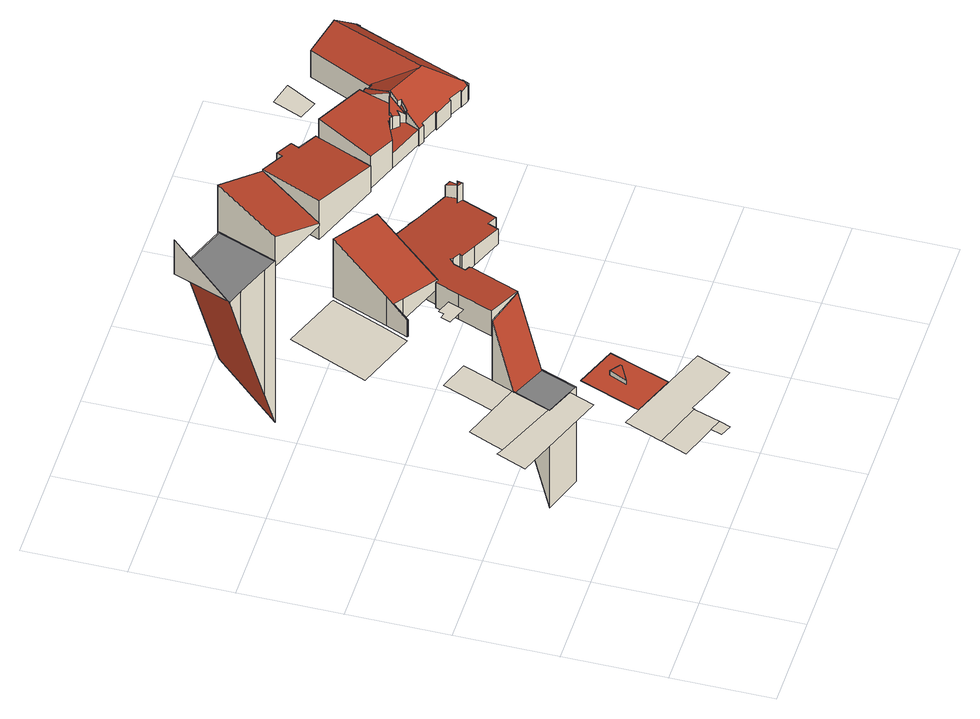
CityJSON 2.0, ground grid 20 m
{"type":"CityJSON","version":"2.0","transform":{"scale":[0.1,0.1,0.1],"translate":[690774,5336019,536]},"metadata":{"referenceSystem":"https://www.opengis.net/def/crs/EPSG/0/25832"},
"CityObjects":{
"building1":{"type":"Building","attributes":{"area_m2":55.53,"max_x":690797.88,"max_y":5336030,"min_x":690786.38,"min_y":5336021.5,"rf_extrusion_mode":"skip","rf_force_lod11":false,"rf_h_ground":560.92,"rf_h_pc_98p":0,"rf_h_roof_50p":0,"rf_h_roof_70p":0,"rf_h_roof_max":0,"rf_h_roof_min":0,"rf_is_glass_roof":false,"rf_nodata_frac":0.919,"rf_nodata_r":0,"rf_pc_select":"_HIGHEST_YET_INSUFFICIENT_COVERAGE","rf_pc_year":2026,"rf_pointcloud_unusable":true,"rf_pt_density":12.22,"rf_roof_planes":0,"rf_roof_type":"no planes","rf_success":true,"rf_t_run":0,"source_file":"690_5336.gml"},"geometry":[{"type":"MultiSurface","lod":"0","boundaries":[[[0,1,2,3]]]}]},
"building2":{"type":"Building","attributes":{"area_m2":118.25,"max_x":690795.81,"max_y":5336057,"min_x":690774.81,"min_y":5336044,"rf_extrusion_mode":"skip","rf_force_lod11":false,"rf_h_ground":560.97,"rf_h_pc_98p":0,"rf_h_roof_50p":0,"rf_h_roof_70p":0,"rf_h_roof_max":0,"rf_h_roof_min":0,"rf_is_glass_roof":false,"rf_nodata_frac":0.964,"rf_nodata_r":0,"rf_pc_select":"_HIGHEST_YET_INSUFFICIENT_COVERAGE","rf_pc_year":2026,"rf_pointcloud_unusable":true,"rf_pt_density":4,"rf_roof_planes":0,"rf_roof_type":"no points","rf_success":true,"rf_t_run":0,"source_file":"690_5336.gml"},"geometry":[{"type":"MultiSurface","lod":"0","boundaries":[[[4,5,6,7,8,9,10]]]}]},
"building3":{"type":"Building","attributes":{"area_m2":5.8,"max_x":690795.94,"max_y":5336022.5,"min_x":690792.81,"min_y":5336019,"rf_extrusion_mode":"skip","rf_force_lod11":false,"rf_h_ground":560.97,"rf_h_pc_98p":0,"rf_h_roof_50p":0,"rf_h_roof_70p":0,"rf_h_roof_max":0,"rf_h_roof_min":0,"rf_is_glass_roof":false,"rf_nodata_frac":1,"rf_nodata_r":0,"rf_pc_select":"_HIGHEST_YET_INSUFFICIENT_COVERAGE","rf_pc_year":0,"rf_pointcloud_unusable":true,"rf_pt_density":0,"rf_roof_planes":0,"rf_roof_type":"no points","rf_success":true,"rf_t_run":0,"source_file":"690_5336.gml"},"geometry":[{"type":"MultiSurface","lod":"0","boundaries":[[[11,12,13,14]]]}]},
"building4":{"type":"Building","attributes":{"area_m2":101.1,"max_x":690793.38,"max_y":5336063.5,"min_x":690778.38,"min_y":5336051.5,"rf_extrusion_mode":"skip","rf_force_lod11":false,"rf_h_ground":560.97,"rf_h_pc_98p":0,"rf_h_roof_50p":0,"rf_h_roof_70p":0,"rf_h_roof_max":0,"rf_h_roof_min":0,"rf_is_glass_roof":false,"rf_nodata_frac":0.958,"rf_nodata_r":0,"rf_pc_select":"_HIGHEST_YET_INSUFFICIENT_COVERAGE","rf_pc_year":2026,"rf_pointcloud_unusable":true,"rf_pt_density":4,"rf_roof_planes":0,"rf_roof_type":"no points","rf_success":true,"rf_t_run":0,"source_file":"690_5336.gml"},"geometry":[{"type":"MultiSurface","lod":"0","boundaries":[[[9,8,15,16,17]]]}]},
"building5":{"type":"Building","attributes":{"area_m2":160.46,"max_x":690811.12,"max_y":5336037.5,"min_x":690788.38,"min_y":5336023,"rf_extrusion_mode":"skip","rf_force_lod11":false,"rf_h_ground":560.92,"rf_h_pc_98p":0,"rf_h_roof_50p":0,"rf_h_roof_70p":0,"rf_h_roof_max":0,"rf_h_roof_min":0,"rf_is_glass_roof":false,"rf_nodata_frac":0.938,"rf_nodata_r":0,"rf_pc_select":"_HIGHEST_YET_INSUFFICIENT_COVERAGE","rf_pc_year":2026,"rf_pointcloud_unusable":true,"rf_pt_density":4,"rf_roof_planes":0,"rf_roof_type":"no points","rf_success":true,"rf_t_run":0,"source_file":"690_5336.gml"},"geometry":[{"type":"MultiSurface","lod":"0","boundaries":[[[18,19,20,21,22,23,24]]]}]},
"building6":{"type":"Building","attributes":{"area_m2":212.73,"max_x":690792.81,"max_y":5336096.5,"min_x":690774.56,"min_y":5336076.5,"rf_extrusion_mode":"skip","rf_force_lod11":false,"rf_h_ground":575.33,"rf_h_pc_98p":0,"rf_h_roof_50p":0,"rf_h_roof_70p":0,"rf_h_roof_max":0,"rf_h_roof_min":0,"rf_is_glass_roof":false,"rf_nodata_frac":0.928,"rf_nodata_r":0,"rf_pc_select":"_HIGHEST_YET_INSUFFICIENT_COVERAGE","rf_pc_year":2026,"rf_pointcloud_unusable":true,"rf_pt_density":5.64,"rf_roof_planes":0,"rf_roof_type":"no planes","rf_success":true,"rf_t_run":0,"source_file":"690_5336.gml"},"geometry":[{"type":"MultiSurface","lod":"0","boundaries":[[[25,26,27,28,29,30,31,32]]]}]},
"building7":{"type":"Building","attributes":{"area_m2":65.28,"max_x":690797.19,"max_y":5336071,"min_x":690787.69,"min_y":5336059,"rf_extrusion_mode":"skip","rf_force_lod11":false,"rf_h_ground":560.97,"rf_h_pc_98p":0,"rf_h_roof_50p":0,"rf_h_roof_70p":0,"rf_h_roof_max":0,"rf_h_roof_min":0,"rf_is_glass_roof":false,"rf_nodata_frac":0.923,"rf_nodata_r":0,"rf_pc_select":"_HIGHEST_YET_INSUFFICIENT_COVERAGE","rf_pc_year":2026,"rf_pointcloud_unusable":true,"rf_pt_density":8.2,"rf_roof_planes":0,"rf_roof_type":"no planes","rf_success":true,"rf_t_run":0,"source_file":"690_5336.gml"},"geometry":[{"type":"MultiSurface","lod":"0","boundaries":[[[33,15,34,35]]]}]},
"building8":{"type":"Building","attributes":{"area_m2":98.35,"max_x":690802.12,"max_y":5336063,"min_x":690790.44,"min_y":5336048.5,"rf_extrusion_mode":"standard","rf_force_lod11":false,"rf_h_ground":560.97,"rf_h_pc_98p":0,"rf_h_roof_50p":575.42,"rf_h_roof_70p":575.88,"rf_h_roof_max":576.67,"rf_h_roof_min":573.28,"rf_is_glass_roof":false,"rf_nodata_frac":0.847,"rf_nodata_r":0,"rf_pc_select":"_HIGHEST_YET_INSUFFICIENT_COVERAGE","rf_pc_year":2026,"rf_pointcloud_unusable":false,"rf_pt_density":56.4,"rf_ridgelines":0,"rf_rmse_lod22":0.495,"rf_roof_planes":1,"rf_roof_type":"slanted","rf_success":true,"rf_t_run":5,"rf_volume_lod22":-407.69,"source_file":"690_5336.gml"},"children":["building8-1"]},
"building8-1":{"type":"BuildingPart","parents":["building8"],"geometry":[{"type":"MultiSurface","lod":"2.2","boundaries":[[[36,37,7,38]],[[39,36,38,40]],[[7,41,42]],[[40,38,42]],[[37,43,41,7]],[[36,39,44]],[[43,37,44]],[[43,44,39,40,42,41]]],"semantics":{"surfaces":[{"type":"GroundSurface"},{"type":"WallSurface","on_footprint_edge":true},{"type":"RoofSurface","rf_azimuth":204,"rf_h_roof_50p":557.57,"rf_h_roof_70p":565.42,"rf_h_roof_max":577.59,"rf_h_roof_min":537.55,"rf_slope":71.75}],"values":[0,1,1,1,1,1,1,2]}}]},
"building9":{"type":"Building","attributes":{"area_m2":113.41,"max_x":690807.62,"max_y":5336048,"min_x":690794.75,"min_y":5336033,"rf_extrusion_mode":"standard","rf_force_lod11":false,"rf_h_ground":560.97,"rf_h_pc_98p":0,"rf_h_roof_50p":561.03,"rf_h_roof_70p":561.17,"rf_h_roof_max":562.08,"rf_h_roof_min":560.92,"rf_is_glass_roof":false,"rf_nodata_frac":0.683,"rf_nodata_r":0,"rf_pc_select":"_HIGHEST_YET_INSUFFICIENT_COVERAGE","rf_pc_year":2026,"rf_pointcloud_unusable":false,"rf_pt_density":87.61,"rf_ridgelines":0,"rf_rmse_lod22":0.113,"rf_roof_planes":2,"rf_roof_type":"multiple horizontal","rf_success":true,"rf_t_run":10,"rf_volume_lod22":2.99,"source_file":"690_5336.gml"},"children":["building9-1"]},
"building9-1":{"type":"BuildingPart","parents":["building9"],"geometry":[{"type":"MultiSurface","lod":"2.2","boundaries":[[[45,46,47,48]],[[46,49,50,47]],[[45,48,51]],[[51,48,52]],[[47,50,52]],[[49,46,53]],[[54,55,56,57]],[[57,56,58,59]],[[60,61,55,54]],[[59,58,61,60]],[[49,53,45,51,52,50],[61,58,56,55]],[[59,60,54,57]]],"semantics":{"surfaces":[{"type":"GroundSurface"},{"type":"WallSurface","on_footprint_edge":true},{"type":"WallSurface","on_footprint_edge":false},{"type":"RoofSurface","rf_azimuth":341.08,"rf_h_roof_50p":560.96,"rf_h_roof_70p":560.99,"rf_h_roof_max":562.05,"rf_h_roof_min":560.82,"rf_slope":0.962},{"type":"RoofSurface","rf_azimuth":47.24,"rf_h_roof_50p":562.03,"rf_h_roof_70p":562.04,"rf_h_roof_max":562.05,"rf_h_roof_min":562.02,"rf_slope":0.622}],"values":[0,1,1,1,1,1,2,2,2,2,3,4]}}]},
"building10":{"type":"Building","attributes":{"area_m2":12.14,"max_x":690798.31,"max_y":5336073,"min_x":690793.38,"min_y":5336069,"rf_extrusion_mode":"skip","rf_force_lod11":false,"rf_h_ground":575.03,"rf_h_pc_98p":0,"rf_h_roof_50p":0,"rf_h_roof_70p":0,"rf_h_roof_max":0,"rf_h_roof_min":0,"rf_is_glass_roof":false,"rf_nodata_frac":0.896,"rf_nodata_r":0,"rf_pc_select":"_HIGHEST_YET_INSUFFICIENT_COVERAGE","rf_pc_year":2026,"rf_pointcloud_unusable":true,"rf_pt_density":25.6,"rf_roof_planes":0,"rf_roof_type":"no points","rf_success":true,"rf_t_run":0,"source_file":"690_5336.gml"},"geometry":[{"type":"MultiSurface","lod":"0","boundaries":[[[62,63,64,65,66,67]]]}]},
"building11":{"type":"Building","attributes":{"area_m2":177.84,"max_x":690805,"max_y":5336092,"min_x":690786.44,"min_y":5336074.5,"rf_extrusion_mode":"standard","rf_force_lod11":false,"rf_h_ground":576.22,"rf_h_pc_98p":0,"rf_h_roof_50p":579.62,"rf_h_roof_70p":579.97,"rf_h_roof_max":580.38,"rf_h_roof_min":578.33,"rf_is_glass_roof":false,"rf_nodata_frac":0.752,"rf_nodata_r":0,"rf_pc_select":"_HIGHEST_YET_INSUFFICIENT_COVERAGE","rf_pc_year":2026,"rf_pointcloud_unusable":false,"rf_pt_density":71.11,"rf_ridgelines":0,"rf_rmse_lod22":1.79,"rf_roof_planes":8,"rf_roof_type":"slanted","rf_success":true,"rf_t_run":7,"rf_volume_lod22":1460.68,"source_file":"690_5336.gml"},"children":["building11-1"]},
"building11-1":{"type":"BuildingPart","parents":["building11"],"geometry":[{"type":"Solid","lod":"2.2","boundaries":[[[[68,69,70,71,72,73,74,75]],[[76,74,73,77]],[[77,73,72,78]],[[79,70,69,80]],[[81,71,70,79]],[[82,75,74,76]],[[78,72,71,81]],[[83,68,75,82]],[[80,69,68,83]],[[80,83,82,76,77,78,81,79]]]],"semantics":{"surfaces":[{"type":"GroundSurface"},{"type":"WallSurface","on_footprint_edge":true},{"type":"RoofSurface","rf_azimuth":175.26,"rf_h_roof_50p":584.55,"rf_h_roof_70p":586.22,"rf_h_roof_max":590.47,"rf_h_roof_min":578.89,"rf_slope":34.17}],"values":[[0,1,1,1,1,1,1,1,1,2]]}}]},
"building12":{"type":"Building","attributes":{"area_m2":165.88,"max_x":690801.81,"max_y":5336120.5,"min_x":690784.88,"min_y":5336104,"rf_extrusion_mode":"standard","rf_force_lod11":false,"rf_h_ground":577.67,"rf_h_pc_98p":0,"rf_h_roof_50p":580.03,"rf_h_roof_70p":580.67,"rf_h_roof_max":581.47,"rf_h_roof_min":578.42,"rf_is_glass_roof":false,"rf_nodata_frac":0.88,"rf_nodata_r":0,"rf_pc_select":"_HIGHEST_YET_INSUFFICIENT_COVERAGE","rf_pc_year":2026,"rf_pointcloud_unusable":false,"rf_pt_density":38.85,"rf_ridgelines":0,"rf_rmse_lod22":0.825,"rf_roof_planes":2,"rf_roof_type":"slanted","rf_success":true,"rf_t_run":3,"rf_volume_lod22":-2616.87,"source_file":"690_5336.gml"},"children":["building12-1"]},
"building12-1":{"type":"BuildingPart","parents":["building12"],"geometry":[{"type":"MultiSurface","lod":"2.2","boundaries":[[[84,85,86,87,88,89,90]],[[84,91,92,85]],[[85,92,93,86]],[[94,87,95]],[[86,93,95]],[[96,88,97]],[[87,94,97]],[[90,98,91,84]],[[89,99,98,90]],[[88,96,99,89]],[[99,96,97,94,95,93,92,91,98]]],"semantics":{"surfaces":[{"type":"GroundSurface"},{"type":"WallSurface","on_footprint_edge":true},{"type":"RoofSurface","rf_azimuth":123.94,"rf_h_roof_50p":562.35,"rf_h_roof_70p":570.41,"rf_h_roof_max":586.35,"rf_h_roof_min":538.4,"rf_slope":71.72}],"values":[0,1,1,1,1,1,1,1,1,1,2]}}]},
"building13":{"type":"Building","attributes":{"area_m2":359.8,"max_x":690824.88,"max_y":5336087.5,"min_x":690795,"min_y":5336060.5,"rf_extrusion_mode":"standard","rf_force_lod11":false,"rf_h_ground":572.03,"rf_h_pc_98p":0,"rf_h_roof_50p":578.12,"rf_h_roof_70p":578.38,"rf_h_roof_max":579.47,"rf_h_roof_min":577.58,"rf_h_roof_ridge":578.37,"rf_is_glass_roof":false,"rf_nodata_frac":0.676,"rf_nodata_r":0,"rf_pc_select":"_HIGHEST_YET_INSUFFICIENT_COVERAGE","rf_pc_year":2026,"rf_pointcloud_unusable":false,"rf_pt_density":52.53,"rf_ridgelines":4,"rf_rmse_lod22":1.44,"rf_roof_planes":20,"rf_roof_type":"slanted","rf_success":true,"rf_t_run":27,"rf_volume_lod22":1811.83,"source_file":"690_5336.gml"},"children":["building13-1"]},
"building13-1":{"type":"BuildingPart","parents":["building13"],"geometry":[{"type":"Solid","lod":"2.2","boundaries":[[[[100,101,102,103,104,105,106,107,108,109,110,111,112,113,114,115,116,117,118,119,120,121,122,123,124,125,126,127]],[[128,108,107,129]],[[130,109,108,128]],[[131,132,119,118,133,134]],[[134,133,135,136]],[[137,120,119,132]],[[138,116,115,139]],[[140,113,112,141]],[[142,114,113,140]],[[139,115,114,142]],[[143,111,110,144]],[[144,110,109,130]],[[145,101,100,146]],[[141,112,111,143]],[[147,104,103,148]],[[146,100,127,149]],[[129,107,106,150]],[[151,105,104,147]],[[150,106,105,151]],[[148,103,102,152]],[[152,102,101,145]],[[149,127,126,153]],[[153,126,125,154]],[[154,125,124,155]],[[155,124,123,156]],[[157,121,120,137]],[[158,122,121,157]],[[156,123,122,158]],[[136,135,159,160,161]],[[162,138,159,135]],[[161,160,132,131]],[[133,118,117,163]],[[163,117,116,138,162]],[[132,160,159,138,139,142,140,141,143,144,130,128,129,150,151,147,148,152,145,146,149,153,154,155,156,158,157,137]],[[161,131,134,136]],[[163,162,135,133]]]],"semantics":{"surfaces":[{"type":"GroundSurface"},{"type":"WallSurface","on_footprint_edge":true},{"type":"WallSurface","on_footprint_edge":false},{"type":"RoofSurface","rf_azimuth":111.16,"rf_h_roof_50p":577.29,"rf_h_roof_70p":577.67,"rf_h_roof_max":579.56,"rf_h_roof_min":575.34,"rf_slope":7.46},{"type":"RoofSurface","rf_azimuth":37.45,"rf_h_roof_50p":579.48,"rf_h_roof_70p":579.54,"rf_h_roof_max":579.56,"rf_h_roof_min":579.42,"rf_slope":11.31},{"type":"RoofSurface","rf_azimuth":356.2,"rf_h_roof_50p":578.23,"rf_h_roof_70p":578.32,"rf_h_roof_max":578.33,"rf_h_roof_min":578.22,"rf_slope":11.53}],"values":[[0,1,1,1,2,1,1,1,1,1,1,1,1,1,1,1,1,1,1,1,1,1,1,1,1,1,1,1,2,2,2,1,1,3,4,5]]}}]},
"building14":{"type":"Building","attributes":{"area_m2":167.84,"max_x":690814.25,"max_y":5336116,"min_x":690797.38,"min_y":5336099.5,"rf_extrusion_mode":"standard","rf_force_lod11":false,"rf_h_ground":576.33,"rf_h_pc_98p":0,"rf_h_roof_50p":0,"rf_h_roof_70p":0,"rf_h_roof_max":0,"rf_h_roof_min":0,"rf_is_glass_roof":false,"rf_nodata_frac":0.852,"rf_nodata_r":0,"rf_pc_select":"_HIGHEST_YET_INSUFFICIENT_COVERAGE","rf_pc_year":2026,"rf_pointcloud_unusable":false,"rf_pt_density":41,"rf_ridgelines":0,"rf_rmse_lod22":2.26,"rf_roof_planes":2,"rf_roof_type":"slanted","rf_success":true,"rf_t_run":3,"rf_volume_lod22":1128.35,"source_file":"690_5336.gml"},"children":["building14-1"]},
"building14-1":{"type":"BuildingPart","parents":["building14"],"geometry":[{"type":"Solid","lod":"2.2","boundaries":[[[[164,165,166,167]],[[168,165,164,169]],[[169,164,167,170]],[[171,166,165,168]],[[170,167,166,171]],[[170,171,168,169]]]],"semantics":{"surfaces":[{"type":"GroundSurface"},{"type":"WallSurface","on_footprint_edge":true},{"type":"RoofSurface","rf_azimuth":151.57,"rf_h_roof_50p":583.2,"rf_h_roof_70p":584.63,"rf_h_roof_max":589.26,"rf_h_roof_min":577.42,"rf_slope":33.5}],"values":[[0,1,1,1,1,2]]}}]},
"building15":{"type":"Building","attributes":{"area_m2":195.93,"max_x":690828.19,"max_y":5336111,"min_x":690809.56,"min_y":5336094,"rf_extrusion_mode":"standard","rf_force_lod11":false,"rf_h_ground":573.03,"rf_h_pc_98p":0,"rf_h_roof_50p":0,"rf_h_roof_70p":0,"rf_h_roof_max":0,"rf_h_roof_min":0,"rf_is_glass_roof":false,"rf_nodata_frac":0.838,"rf_nodata_r":0,"rf_pc_select":"_HIGHEST_YET_INSUFFICIENT_COVERAGE","rf_pc_year":2026,"rf_pointcloud_unusable":false,"rf_pt_density":29.73,"rf_ridgelines":0,"rf_rmse_lod22":2.11,"rf_roof_planes":7,"rf_roof_type":"slanted","rf_success":true,"rf_t_run":6,"rf_volume_lod22":1585.22,"source_file":"690_5336.gml"},"children":["building15-1"]},
"building15-1":{"type":"BuildingPart","parents":["building15"],"geometry":[{"type":"Solid","lod":"2.2","boundaries":[[[[172,173,174,175,176,177,178,179]],[[180,178,177,181]],[[182,179,178,180]],[[181,177,176,183]],[[183,176,175,184]],[[185,173,172,186]],[[184,175,174,187]],[[187,174,173,185]],[[186,172,179,182]],[[186,182,180,181,183,184,187,185]]]],"semantics":{"surfaces":[{"type":"GroundSurface"},{"type":"WallSurface","on_footprint_edge":true},{"type":"RoofSurface","rf_azimuth":118.94,"rf_h_roof_50p":581.16,"rf_h_roof_70p":581.74,"rf_h_roof_max":582.81,"rf_h_roof_min":579.44,"rf_slope":11.41}],"values":[[0,1,1,1,1,1,1,1,1,2]]}}]},
"building16":{"type":"Building","attributes":{"area_m2":160.98,"max_x":690840.81,"max_y":5336104.5,"min_x":690823.75,"min_y":5336088.5,"rf_extrusion_mode":"standard","rf_force_lod11":false,"rf_h_ground":573.88,"rf_h_pc_98p":0,"rf_h_roof_50p":581.17,"rf_h_roof_70p":581.47,"rf_h_roof_max":582.58,"rf_h_roof_min":577.58,"rf_h_roof_ridge":581.37,"rf_is_glass_roof":false,"rf_nodata_frac":0.568,"rf_nodata_r":0,"rf_pc_select":"_HIGHEST_YET_INSUFFICIENT_COVERAGE","rf_pc_year":2026,"rf_pointcloud_unusable":false,"rf_pt_density":92.12,"rf_ridgelines":2,"rf_rmse_lod22":8.71,"rf_roof_planes":15,"rf_roof_type":"slanted","rf_success":true,"rf_t_run":22,"rf_volume_lod22":1249.26,"source_file":"690_5336.gml"},"children":["building16-1"]},
"building16-1":{"type":"BuildingPart","parents":["building16"],"geometry":[{"type":"Solid","lod":"2.2","boundaries":[[[[188,189,190,191,192,193,194,195]],[[196,191,190,197]],[[198,199,200,201]],[[202,203,195,194,200]],[[204,188,195,203]],[[205,206,207,208,209]],[[209,208,210,211]],[[211,210,203,202]],[[212,213,206,205]],[[199,214,213,212]],[[215,216,217]],[[214,199,198,217]],[[218,219,207,206]],[[201,200,194,193,220]],[[221,222,219,218]],[[223,224,222,221]],[[220,193,192,215]],[[216,215,192,191,196]],[[197,190,189,225,226]],[[225,189,188,204]],[[226,225,224,223]],[[199,212,205,209,211,202,200]],[[220,215,217,198,201]],[[226,223,221,218,206,213,214,217,216,196,197]],[[224,225,204,203,210,208,207,219,222]]]],"semantics":{"surfaces":[{"type":"GroundSurface"},{"type":"WallSurface","on_footprint_edge":true},{"type":"WallSurface","on_footprint_edge":false},{"type":"RoofSurface","rf_azimuth":185.17,"rf_h_roof_50p":581.53,"rf_h_roof_70p":581.89,"rf_h_roof_max":582.5,"rf_h_roof_min":580.42,"rf_slope":38.46},{"type":"RoofSurface","rf_azimuth":359.37,"rf_h_roof_50p":582.01,"rf_h_roof_70p":582.23,"rf_h_roof_max":582.9,"rf_h_roof_min":581.13,"rf_slope":23.89},{"type":"RoofSurface","rf_azimuth":164.71,"rf_h_roof_50p":582.25,"rf_h_roof_70p":582.74,"rf_h_roof_max":584.29,"rf_h_roof_min":580.86,"rf_slope":15.23},{"type":"RoofSurface","rf_azimuth":218.44,"rf_h_roof_50p":577.76,"rf_h_roof_70p":577.81,"rf_h_roof_max":581.17,"rf_h_roof_min":577.58,"rf_slope":3.7}],"values":[[0,1,2,1,1,2,2,2,2,2,2,2,2,1,2,2,1,1,1,1,2,3,4,5,6]]}}]},
"building17":{"type":"Building","attributes":{"area_m2":28.83,"max_x":690843.75,"max_y":5336116,"min_x":690836.75,"min_y":5336109,"rf_extrusion_mode":"skip","rf_force_lod11":false,"rf_h_ground":575.22,"rf_h_pc_98p":0,"rf_h_roof_50p":0,"rf_h_roof_70p":0,"rf_h_roof_max":0,"rf_h_roof_min":0,"rf_is_glass_roof":false,"rf_nodata_frac":0.939,"rf_nodata_r":0,"rf_pc_select":"_HIGHEST_YET_INSUFFICIENT_COVERAGE","rf_pc_year":2026,"rf_pointcloud_unusable":true,"rf_pt_density":4,"rf_roof_planes":0,"rf_roof_type":"no points","rf_success":true,"rf_t_run":0,"source_file":"690_5336.gml"},"geometry":[{"type":"MultiSurface","lod":"0","boundaries":[[[227,228,229,230,231,232]]]}]},
"building18":{"type":"Building","attributes":{"area_m2":337.88,"max_x":690859.69,"max_y":5336112,"min_x":690836.62,"min_y":5336083,"rf_extrusion_mode":"standard","rf_force_lod11":false,"rf_h_ground":573.88,"rf_h_pc_98p":0,"rf_h_roof_50p":581.62,"rf_h_roof_70p":582.38,"rf_h_roof_max":583.58,"rf_h_roof_min":578.33,"rf_h_roof_ridge":583.72,"rf_is_glass_roof":false,"rf_nodata_frac":0,"rf_nodata_r":0,"rf_pc_select":"PREFERRED_AND_LATEST","rf_pc_year":2026,"rf_pointcloud_unusable":false,"rf_pt_density":1206.34,"rf_ridgelines":15,"rf_rmse_lod22":1.22,"rf_roof_planes":34,"rf_roof_type":"slanted","rf_success":true,"rf_t_run":164,"rf_volume_lod22":2499.72,"source_file":"690_5336.gml"},"children":["building18-1"]},
"building18-1":{"type":"BuildingPart","parents":["building18"],"geometry":[{"type":"Solid","lod":"2.2","boundaries":[[[[233,234,235,236,237,238,239,240,241,242,243,244,245,246,247,248,249,250,193,251,252,253,254,255,256,257,258,259,260]],[[261,193,250,262]],[[263,256,255,264]],[[265,257,256,263]],[[264,255,254,266]],[[266,254,253,267]],[[268,269,252,251,270]],[[269,268,271]],[[272,243,242,273]],[[273,242,241,274]],[[270,251,193,261]],[[275,247,246,276]],[[276,246,245,277]],[[277,245,244,278]],[[278,244,243,272]],[[279,239,238,280]],[[281,240,239,279]],[[274,241,240,281]],[[282,283,284]],[[285,236,235,286]],[[287,237,236,285]],[[288,280,238,237,287]],[[289,260,259,290]],[[290,259,258,291]],[[291,258,257,265]],[[267,253,252,269]],[[292,293,248,247,275]],[[294,295,296]],[[283,282,296]],[[297,249,248,293]],[[262,250,249,297,298]],[[295,294,299]],[[300,234,233,301]],[[286,235,234,300]],[[298,297,302,303]],[[304,305,293,292]],[[303,302,305,304]],[[280,288,306]],[[301,233,260,289]],[[299,271,268,270,261,262,295]],[[271,299,294,296,282,266,267,269]],[[305,302,297,293]],[[280,306,284,283,296,295,262,298,303,304,292,275,276,277,278,272,273,274,281,279]],[[301,289,290,291,265,263,264,266,282,284,306,288,287,285,286,300]]]],"semantics":{"surfaces":[{"type":"GroundSurface"},{"type":"WallSurface","on_footprint_edge":true},{"type":"WallSurface","on_footprint_edge":false},{"type":"RoofSurface","rf_azimuth":28.29,"rf_h_roof_50p":582.27,"rf_h_roof_70p":582.76,"rf_h_roof_max":583.96,"rf_h_roof_min":580.52,"rf_slope":28.99},{"type":"RoofSurface","rf_azimuth":291.11,"rf_h_roof_50p":582.03,"rf_h_roof_70p":582.65,"rf_h_roof_max":583.76,"rf_h_roof_min":580.11,"rf_slope":25.03},{"type":"RoofSurface","rf_azimuth":278.28,"rf_h_roof_50p":579.81,"rf_h_roof_70p":582.01,"rf_h_roof_max":582.42,"rf_h_roof_min":579.66,"rf_slope":63.42},{"type":"RoofSurface","rf_azimuth":200.04,"rf_h_roof_50p":580.59,"rf_h_roof_70p":581.78,"rf_h_roof_max":583.96,"rf_h_roof_min":577.99,"rf_slope":41.36},{"type":"RoofSurface","rf_azimuth":111.45,"rf_h_roof_50p":580.8,"rf_h_roof_70p":581.92,"rf_h_roof_max":583.76,"rf_h_roof_min":577.64,"rf_slope":42.07}],"values":[[0,1,1,1,1,1,1,2,1,1,1,1,1,1,1,1,1,1,2,1,1,1,1,1,1,1,1,2,2,1,1,2,1,1,2,2,2,2,1,3,4,5,6,7]]}}]}
},
"vertices":[
[220,24,249],[238,76,249],[144,110,249],[124,59,249],
[8,324,250],[199,251,250],[218,301,250],[164,323,250],[165,325,250],[44,376,250],[31,382,250],
[220,24,250],[196,33,250],[188,11,250],[211,2,250],
[194,400,250],[72,445,250],[55,405,250],
[173,185,249],[144,111,249],[239,76,249],[241,81,249],[302,57,249],[345,41,249],[371,108,249],
[6,619,393],[78,592,393],[124,575,393],[143,619,393],[188,730,393],[183,732,393],[163,740,393],[71,775,393],
[137,421,250],[232,501,250],[175,522,250],
[281,415,250],[235,294,250],[210,442,250],[281,415,409],[210,442,398],[164,323,10],[192,397,250],[235,294,17],[262,366,250],
[208,171,250],[254,291,250],[336,259,250],[291,139,250],[254,291,248],[336,259,249],[291,139,251],[321,218,250],[211,180,250],[282,245,260],[282,245,249],[265,210,250],[265,210,261],[301,228,249],[301,228,260],[301,231,260],[301,231,249],
[194,515,390],[232,501,390],[243,532,390],[215,542,390],[211,531,390],[201,534,390],
[165,594,402],[139,604,402],[126,574,402],[124,575,402],[143,619,402],[188,730,402],[310,683,402],[259,557,402],[310,683,506],[188,730,545],[143,619,473],[126,574,443],[139,604,462],[124,575,443],[259,557,424],[165,594,454],
[205,862,417],[140,887,417],[109,898,417],[152,1014,417],[278,966,417],[234,850,417],[205,861,417],[205,862,111],[140,887,316],[109,898,413],[152,1014,501],[111,903,417],[278,966,103],[179,1004,417],[205,861,110],[234,850,18],
[315,543,360],[306,519,360],[316,515,360],[318,511,360],[281,415,360],[210,443,360],[236,512,360],[253,559,360],[259,557,360],[310,683,360],[352,667,360],[352,666,360],[395,649,360],[396,650,360],[401,647,360],[423,638,360],[497,610,360],[509,605,360],[502,589,360],[498,578,360],[471,509,360],[449,517,360],[440,496,360],[376,522,360],[344,535,360],[347,541,360],[330,548,360],[327,553,360],[259,557,422],[253,559,422],[310,683,421],[498,578,436],[498,578,394],[502,589,426],[502,589,434],[499,588,426],[499,588,434],[471,509,394],[497,610,395],[423,638,405],[396,650,409],[395,649,409],[401,647,409],[352,666,416],[352,667,416],[306,519,414],[315,543,414],[281,415,412],[318,511,412],[327,553,413],[236,512,422],[210,443,422],[316,515,413],[330,548,413],[347,541,410],[344,535,410],[376,522,406],[449,517,397],[440,496,397],[499,588,394],[487,585,395],[487,585,436],[497,610,422],[509,605,423],
[355,803,403],[234,850,403],[279,969,403],[403,921,403],[234,850,476],[355,803,410],[403,921,464],[279,969,531],
[497,748,370],[355,803,370],[403,921,370],[457,900,370],[461,912,370],[501,896,370],[494,880,370],[542,862,370],[494,880,448],[501,896,448],[542,862,437],[461,912,457],[457,900,456],[355,803,465],[497,748,434],[403,921,468],
[627,697,379],[557,725,379],[497,748,379],[539,856,379],[651,812,379],[668,806,379],[650,758,379],[637,723,379],[539,856,483],[497,748,458],[646,756,475],[646,756,466],[650,758,467],[650,758,474],[637,723,439],[637,723,419],[627,697,417],[615,741,451],[615,741,448],[615,741,419],[625,731,418],[625,731,444],[631,737,419],[631,737,450],[617,748,457],[617,748,449],[646,756,449],[651,812,450],[651,812,464],[649,793,459],[610,745,449],[610,745,419],[668,806,453],[602,743,449],[602,743,418],[601,745,450],[601,745,418],[557,725,415],[557,725,448],
[666,899,392],[698,958,392],[651,971,392],[628,915,392],[627,913,392],[658,902,392],
[799,745,379],[801,745,379],[766,657,379],[770,655,379],[764,642,379],[759,643,379],[742,649,379],[742,651,379],[714,664,379],[713,661,379],[674,676,379],[675,679,379],[639,693,379],[637,690,379],[626,695,379],[637,722,379],[643,739,379],[649,755,379],[685,799,379],[686,802,379],[743,929,379],[800,901,379],[855,875,379],[857,874,379],[855,869,379],[847,872,379],[814,789,379],[816,788,379],[668,806,448],[649,755,477],[857,874,418],[855,875,420],[855,869,418],[800,901,475],[743,929,445],[686,802,445],[686,802,442],[685,799,446],[690,801,444],[674,676,419],[713,661,419],[714,664,421],[626,695,420],[637,690,420],[639,693,423],[675,679,422],[742,649,417],[759,643,418],[742,651,419],[729,721,475],[729,721,473],[731,720,473],[770,655,419],[766,657,422],[764,642,419],[759,643,424],[816,788,424],[814,789,426],[847,872,426],[637,722,446],[637,722,427],[722,724,471],[722,724,473],[727,722,473],[643,739,436],[643,739,462],[724,727,471],[801,745,422],[799,745,424],[650,735,449],[650,735,461],[640,721,446],[640,721,434],[762,650,424]
]}
